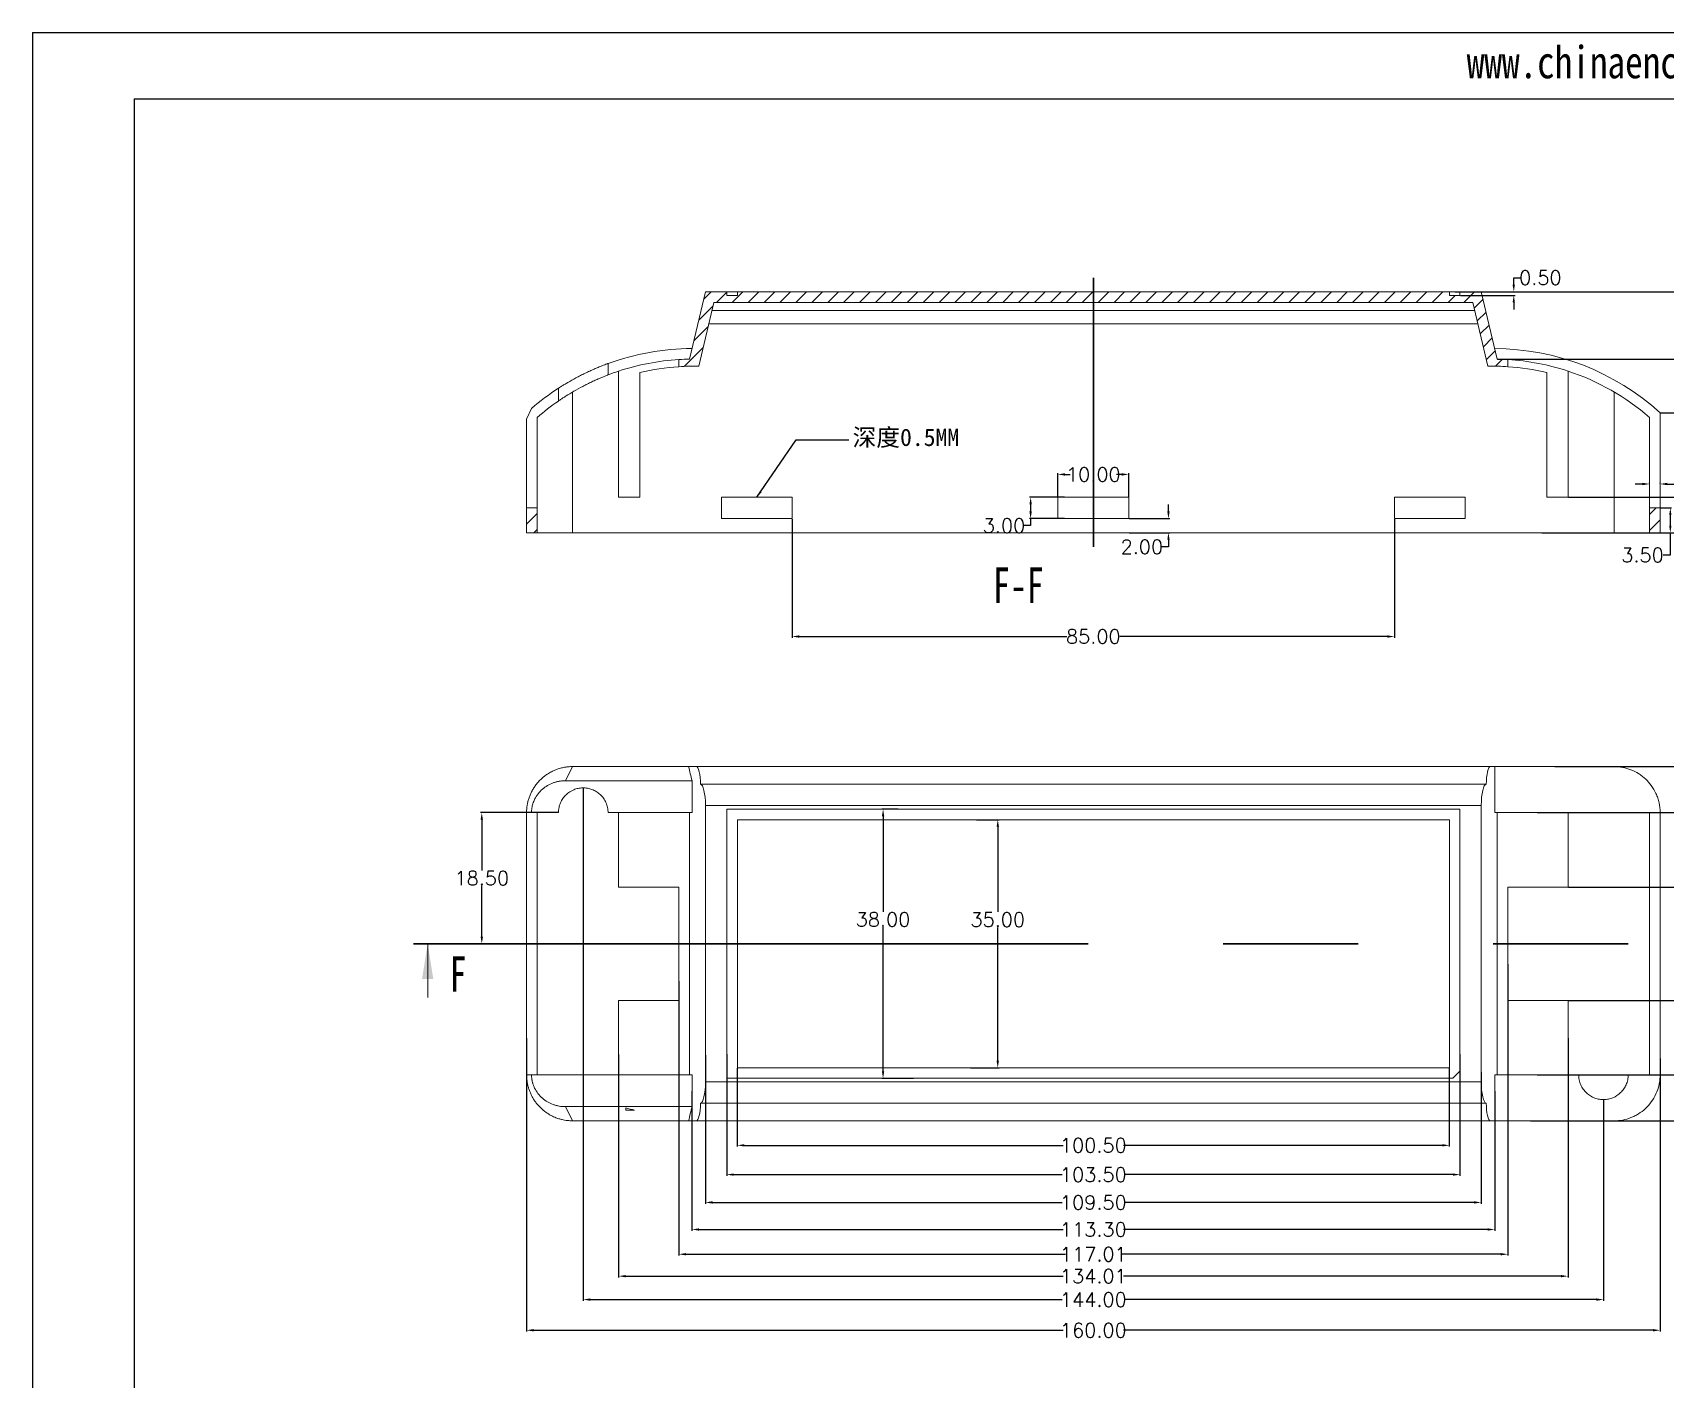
# Model space of a CAD drawing. Header units: inches. Extents: x 3440 to 5010, y 1126 to 1518.
# Drawn here: x 3848.1 to 4078.5, y 1327.5 to 1517.6 of the extents above; entities that cross this region are included whole.
import ezdxf

# ---------------------------------------------------------------- set-up
doc = ezdxf.new("R2010")
doc.units = ezdxf.units.IN
doc.header["$LTSCALE"] = 15
doc.linetypes.add('PHANTOM', pattern=[12.7, 6.35, -1.27, 1.27, -1.27, 1.27, -1.27])
doc.layers.add('文字', color=81, linetype='Continuous')
doc.styles.add('SLDTEXTSTYLE6', font='TXT', dxfattribs={"width": 0.7})
doc.styles.get("Standard").update_dxf_attribs({"font": 'txt', "bigfont": 'gbcbig.shx'})
doc.styles.add('宋体', font='', dxfattribs={"width": 0.8, "height": 3.5})
doc.styles.get('宋体').set_extended_font_data('SimSun')
doc.dimstyles.new('2.5', dxfattribs={"dimtxt": 2, "dimasz": 1, "dimexe": 0.18, "dimexo": 0.0625, "dimgap": 0.09, "dimtad": 0, "dimtih": 1, "dimtoh": 1, "dimzin": 0, "dimdsep": 46, "dimtxsty": 'Standard', "dimcen": 1, "dimadec": 0, "dimazin": 2, "dimtfac": 1, "dimtofl": 0, "dimtmove": 0, "dimatfit": 3, "dimfxl": 0, "dimtolj": 1, "dimtzin": 0, "dimarcsym": 0})

# ---------------------------------------------------------------- blocks, each defined once
blk = doc.blocks.new('*D445')
at = {"color": 0, "lineweight": -2, "transparency": 16777216}
for p, q in [((3917.77, 1375.65), (3917.77, 1334.23)), ((4077.77, 1372.78), (4077.77, 1334.23)), ((3918.77, 1334.41), (3993.52, 1334.41)), ((4076.77, 1334.41), (4002.03, 1334.41))]:
    blk.add_line(p, q, dxfattribs=at)
at = {"color": 0, "transparency": 16777216}
for points in [[(3918.77, 1334.58), (3918.77, 1334.25), (3917.77, 1334.41)], [(4076.77, 1334.58), (4076.77, 1334.25), (4077.77, 1334.41)]]:
    blk.add_solid(points, dxfattribs=at)
at = {"layer": 'Defpoints', "color": 0, "transparency": 16777216}
for p in [(3917.77, 1375.72), (4077.77, 1372.85), (4077.77, 1334.41)]:
    blk.add_point(p, dxfattribs=at)
at = {"color": 0, "transparency": 16777216, "insert": (3997.77, 1334.41), "char_height": 2, "attachment_point": 5}
blk.add_mtext('\\A1;160.00', dxfattribs=at)
blk = doc.blocks.new('*D446')
at = {"color": 0, "lineweight": -2, "transparency": 16777216}
for p, q in [((3947.52, 1371.41), (3947.52, 1360.33)), ((4048.02, 1371.41), (4048.02, 1360.33)), ((3948.52, 1360.51), (3993.52, 1360.51)), ((4047.02, 1360.51), (4002.03, 1360.51))]:
    blk.add_line(p, q, dxfattribs=at)
at = {"color": 0, "transparency": 16777216}
for points in [[(3948.52, 1360.68), (3948.52, 1360.35), (3947.52, 1360.51)], [(4047.02, 1360.68), (4047.02, 1360.35), (4048.02, 1360.51)]]:
    blk.add_solid(points, dxfattribs=at)
at = {"layer": 'Defpoints', "color": 0, "transparency": 16777216}
for p in [(3947.52, 1371.47), (4048.02, 1371.47), (4048.02, 1360.51)]:
    blk.add_point(p, dxfattribs=at)
at = {"color": 0, "transparency": 16777216, "insert": (3997.77, 1360.51), "char_height": 2, "attachment_point": 5}
blk.add_mtext('\\A1;100.50', dxfattribs=at)
blk = doc.blocks.new('*D447')
at = {"color": 0, "lineweight": -2, "transparency": 16777216}
for p, q in [((3946.02, 1373.4), (3946.02, 1356.2)), ((4049.52, 1373.4), (4049.52, 1356.2)), ((3947.02, 1356.38), (3993.35, 1356.38)), ((4048.52, 1356.38), (4002.2, 1356.38))]:
    blk.add_line(p, q, dxfattribs=at)
at = {"color": 0, "transparency": 16777216}
for points in [[(3947.02, 1356.55), (3947.02, 1356.22), (3946.02, 1356.38)], [(4048.52, 1356.55), (4048.52, 1356.22), (4049.52, 1356.38)]]:
    blk.add_solid(points, dxfattribs=at)
at = {"layer": 'Defpoints', "color": 0, "transparency": 16777216}
for p in [(3946.02, 1373.46), (4049.52, 1373.46), (4049.52, 1356.38)]:
    blk.add_point(p, dxfattribs=at)
at = {"color": 0, "transparency": 16777216, "insert": (3997.77, 1356.38), "char_height": 2, "attachment_point": 5}
blk.add_mtext('\\A1;103.50', dxfattribs=at)
blk = doc.blocks.new('*D448')
at = {"color": 0, "lineweight": -2, "transparency": 16777216}
for p, q in [((3943.02, 1373.24), (3943.02, 1352.27)), ((4052.52, 1370.82), (4052.52, 1352.27)), ((3944.02, 1352.45), (3993.35, 1352.45)), ((4051.52, 1352.45), (4002.2, 1352.45))]:
    blk.add_line(p, q, dxfattribs=at)
at = {"color": 0, "transparency": 16777216}
for points in [[(3944.02, 1352.62), (3944.02, 1352.29), (3943.02, 1352.45)], [(4051.52, 1352.62), (4051.52, 1352.29), (4052.52, 1352.45)]]:
    blk.add_solid(points, dxfattribs=at)
at = {"layer": 'Defpoints', "color": 0, "transparency": 16777216}
for p in [(3943.02, 1373.3), (4052.52, 1370.88), (3943.02, 1352.45)]:
    blk.add_point(p, dxfattribs=at)
at = {"color": 0, "transparency": 16777216, "insert": (3997.77, 1352.45), "char_height": 2, "attachment_point": 5}
blk.add_mtext('\\A1;109.50', dxfattribs=at)
blk = doc.blocks.new('*D449')
at = {"color": 0, "lineweight": -2, "transparency": 16777216}
for p, q in [((3941.12, 1368.16), (3941.12, 1348.46)), ((4054.42, 1368.16), (4054.42, 1348.46)), ((3942.12, 1348.64), (3993.52, 1348.64)), ((4053.42, 1348.64), (4002.03, 1348.64))]:
    blk.add_line(p, q, dxfattribs=at)
at = {"color": 0, "transparency": 16777216}
for points in [[(3942.12, 1348.8), (3942.12, 1348.47), (3941.12, 1348.64)], [(4053.42, 1348.8), (4053.42, 1348.47), (4054.42, 1348.64)]]:
    blk.add_solid(points, dxfattribs=at)
at = {"layer": 'Defpoints', "color": 0, "transparency": 16777216}
for p in [(3941.12, 1368.22), (4054.42, 1368.22), (4054.42, 1348.64)]:
    blk.add_point(p, dxfattribs=at)
at = {"color": 0, "transparency": 16777216, "insert": (3997.77, 1348.64), "char_height": 2, "attachment_point": 5}
blk.add_mtext('\\A1;113.30', dxfattribs=at)
blk = doc.blocks.new('*D450')
at = {"color": 0, "lineweight": -2, "transparency": 16777216}
for p, q in [((4056.28, 1386.1), (4056.28, 1344.96)), ((3939.27, 1383.68), (3939.27, 1344.96)), ((3940.27, 1345.14), (3993.85, 1345.14)), ((4055.28, 1345.14), (4001.7, 1345.14))]:
    blk.add_line(p, q, dxfattribs=at)
at = {"color": 0, "transparency": 16777216}
for points in [[(3940.27, 1345.31), (3940.27, 1344.98), (3939.27, 1345.14)], [(4055.28, 1345.31), (4055.28, 1344.98), (4056.28, 1345.14)]]:
    blk.add_solid(points, dxfattribs=at)
at = {"layer": 'Defpoints', "color": 0, "transparency": 16777216}
for p in [(4056.28, 1386.16), (3939.27, 1383.74), (4056.28, 1345.14)]:
    blk.add_point(p, dxfattribs=at)
at = {"color": 0, "transparency": 16777216, "insert": (3997.77, 1345.14), "char_height": 2, "attachment_point": 5}
blk.add_mtext('\\A1;117.01', dxfattribs=at)
blk = doc.blocks.new('*D451')
at = {"color": 0, "lineweight": -2, "transparency": 16777216}
for p, q in [((4064.78, 1375.66), (4064.78, 1341.87)), ((3930.77, 1373.35), (3930.77, 1341.87)), ((3931.77, 1342.05), (3993.52, 1342.05)), ((4063.78, 1342.05), (4002.03, 1342.05))]:
    blk.add_line(p, q, dxfattribs=at)
at = {"color": 0, "transparency": 16777216}
for points in [[(3931.77, 1342.21), (3931.77, 1341.88), (3930.77, 1342.05)], [(4063.78, 1342.21), (4063.78, 1341.88), (4064.78, 1342.05)]]:
    blk.add_solid(points, dxfattribs=at)
at = {"layer": 'Defpoints', "color": 0, "transparency": 16777216}
for p in [(4064.78, 1375.72), (3930.77, 1373.41), (4064.78, 1342.05)]:
    blk.add_point(p, dxfattribs=at)
at = {"color": 0, "transparency": 16777216, "insert": (3997.77, 1342.05), "char_height": 2, "attachment_point": 5}
blk.add_mtext('\\A1;134.01', dxfattribs=at)
blk = doc.blocks.new('*D452')
at = {"color": 0, "lineweight": -2, "transparency": 16777216}
for p, q in [((3925.77, 1410.91), (3925.77, 1338.56)), ((4069.77, 1366.91), (4069.77, 1338.56)), ((3926.77, 1338.74), (3993.35, 1338.74)), ((4068.77, 1338.74), (4002.2, 1338.74))]:
    blk.add_line(p, q, dxfattribs=at)
at = {"color": 0, "transparency": 16777216}
for points in [[(3926.77, 1338.91), (3926.77, 1338.57), (3925.77, 1338.74)], [(4068.77, 1338.91), (4068.77, 1338.57), (4069.77, 1338.74)]]:
    blk.add_solid(points, dxfattribs=at)
at = {"layer": 'Defpoints', "color": 0, "transparency": 16777216}
for p in [(3925.77, 1410.97), (4069.77, 1366.97), (3925.77, 1338.74)]:
    blk.add_point(p, dxfattribs=at)
at = {"color": 0, "transparency": 16777216, "insert": (3997.77, 1338.74), "char_height": 2, "attachment_point": 5}
blk.add_mtext('\\A1;144.00', dxfattribs=at)
blk = doc.blocks.new('*D453')
at = {"color": 0, "lineweight": -2, "transparency": 16777216}
for p, q in [((4062.91, 1413.97), (4110.2, 1413.97)), ((4110.02, 1412.97), (4110.02, 1390.06)), ((4110.02, 1364.97), (4110.02, 1387.88)), ((4059.46, 1363.97), (4110.2, 1363.97))]:
    blk.add_line(p, q, dxfattribs=at)
at = {"color": 0, "transparency": 16777216}
for points in [[(4109.85, 1412.97), (4110.18, 1412.97), (4110.02, 1413.97)], [(4109.85, 1364.97), (4110.18, 1364.97), (4110.02, 1363.97)]]:
    blk.add_solid(points, dxfattribs=at)
at = {"layer": 'Defpoints', "color": 0, "transparency": 16777216}
for p in [(4062.85, 1413.97), (4110.02, 1413.97), (4059.39, 1363.97)]:
    blk.add_point(p, dxfattribs=at)
at = {"color": 0, "transparency": 16777216, "insert": (4110.02, 1388.97), "char_height": 2, "attachment_point": 5}
blk.add_mtext('\\A1;50.00', dxfattribs=at)
blk = doc.blocks.new('*D454')
at = {"color": 0, "lineweight": -2, "transparency": 16777216}
for p, q in [((4060.41, 1407.47), (4104.72, 1407.47)), ((4104.54, 1406.47), (4104.54, 1383.85)), ((4104.54, 1371.47), (4104.54, 1381.67)), ((4060.41, 1370.47), (4104.72, 1370.47))]:
    blk.add_line(p, q, dxfattribs=at)
at = {"color": 0, "transparency": 16777216}
for points in [[(4104.37, 1406.47), (4104.7, 1406.47), (4104.54, 1407.47)], [(4104.37, 1371.47), (4104.7, 1371.47), (4104.54, 1370.47)]]:
    blk.add_solid(points, dxfattribs=at)
at = {"layer": 'Defpoints', "color": 0, "transparency": 16777216}
for p in [(4060.35, 1407.47), (4104.54, 1407.47), (4060.35, 1370.47)]:
    blk.add_point(p, dxfattribs=at)
at = {"color": 0, "transparency": 16777216, "insert": (4104.54, 1382.76), "char_height": 2, "attachment_point": 5}
blk.add_mtext('\\A1;37.00', dxfattribs=at)
blk = doc.blocks.new('*D455')
at = {"color": 0, "lineweight": -2, "transparency": 16777216}
for p, q in [((4064.84, 1396.97), (4096.59, 1396.97)), ((4096.41, 1395.97), (4096.41, 1390.06)), ((4096.41, 1381.97), (4096.41, 1387.88)), ((4064.84, 1380.97), (4096.59, 1380.97))]:
    blk.add_line(p, q, dxfattribs=at)
at = {"color": 0, "transparency": 16777216}
for points in [[(4096.25, 1395.97), (4096.58, 1395.97), (4096.41, 1396.97)], [(4096.25, 1381.97), (4096.58, 1381.97), (4096.41, 1380.97)]]:
    blk.add_solid(points, dxfattribs=at)
at = {"layer": 'Defpoints', "color": 0, "transparency": 16777216}
for p in [(4064.78, 1396.97), (4064.78, 1380.97), (4096.41, 1380.97)]:
    blk.add_point(p, dxfattribs=at)
at = {"color": 0, "transparency": 16777216, "insert": (4096.41, 1388.97), "char_height": 2, "attachment_point": 5}
blk.add_mtext('\\A1;16.00', dxfattribs=at)
blk = doc.blocks.new('*D456')
at = {"color": 0, "lineweight": -2, "transparency": 16777216}
for p, q in [((3922.21, 1407.47), (3911.27, 1407.47)), ((3911.45, 1406.47), (3911.45, 1399.31)), ((3911.45, 1389.97), (3911.45, 1397.13)), ((3922.21, 1388.97), (3911.27, 1388.97))]:
    blk.add_line(p, q, dxfattribs=at)
at = {"color": 0, "transparency": 16777216}
for points in [[(3911.28, 1406.47), (3911.62, 1406.47), (3911.45, 1407.47)], [(3911.28, 1389.97), (3911.62, 1389.97), (3911.45, 1388.97)]]:
    blk.add_solid(points, dxfattribs=at)
at = {"layer": 'Defpoints', "color": 0, "transparency": 16777216}
for p in [(3922.27, 1407.47), (3911.45, 1388.97), (3922.27, 1388.97)]:
    blk.add_point(p, dxfattribs=at)
at = {"color": 0, "transparency": 16777216, "insert": (3911.45, 1398.22), "char_height": 2, "attachment_point": 5}
blk.add_mtext('\\A1;18.50', dxfattribs=at)
blk = doc.blocks.new('*D457')
at = {"color": 0, "lineweight": -2, "transparency": 16777216}
for p, q in [((3970.23, 1407.97), (3967.91, 1407.97)), ((3968.09, 1406.97), (3968.09, 1393.49)), ((3968.09, 1370.97), (3968.09, 1391.31)), ((3972.4, 1369.97), (3967.91, 1369.97))]:
    blk.add_line(p, q, dxfattribs=at)
at = {"color": 0, "transparency": 16777216}
for points in [[(3967.93, 1406.97), (3968.26, 1406.97), (3968.09, 1407.97)], [(3967.93, 1370.97), (3968.26, 1370.97), (3968.09, 1369.97)]]:
    blk.add_solid(points, dxfattribs=at)
at = {"layer": 'Defpoints', "color": 0, "transparency": 16777216}
for p in [(3970.29, 1407.97), (3968.09, 1369.97), (3972.46, 1369.97)]:
    blk.add_point(p, dxfattribs=at)
at = {"color": 0, "transparency": 16777216, "insert": (3968.09, 1392.4), "char_height": 2, "attachment_point": 5}
blk.add_mtext('\\A1;38.00', dxfattribs=at)
blk = doc.blocks.new('*D458')
at = {"color": 0, "lineweight": -2, "transparency": 16777216}
for p, q in [((3981.3, 1406.47), (3984.46, 1406.47)), ((3984.28, 1405.47), (3984.28, 1393.46)), ((3984.28, 1372.47), (3984.28, 1391.28)), ((3980.41, 1371.47), (3984.46, 1371.47))]:
    blk.add_line(p, q, dxfattribs=at)
at = {"color": 0, "transparency": 16777216}
for points in [[(3984.11, 1405.47), (3984.45, 1405.47), (3984.28, 1406.47)], [(3984.11, 1372.47), (3984.45, 1372.47), (3984.28, 1371.47)]]:
    blk.add_solid(points, dxfattribs=at)
at = {"layer": 'Defpoints', "color": 0, "transparency": 16777216}
for p in [(3981.24, 1406.47), (3984.28, 1406.47), (3980.35, 1371.47)]:
    blk.add_point(p, dxfattribs=at)
at = {"color": 0, "transparency": 16777216, "insert": (3984.28, 1392.37), "char_height": 2, "attachment_point": 5}
blk.add_mtext('\\A1;35.00', dxfattribs=at)
blk = doc.blocks.new('*D460')
at = {"color": 0, "lineweight": -2, "transparency": 16777216}
for p, q in [((4075.27, 1453.86), (4074.27, 1453.86)), ((4076.27, 1453.92), (4076.27, 1454.04)), ((4077.77, 1453.92), (4077.77, 1454.04)), ((4078.77, 1453.86), (4079.77, 1453.86))]:
    blk.add_line(p, q, dxfattribs=at)
at = {"color": 0, "transparency": 16777216}
for points in [[(4075.27, 1454.03), (4075.27, 1453.69), (4076.27, 1453.86)], [(4078.77, 1454.03), (4078.77, 1453.69), (4077.77, 1453.86)]]:
    blk.add_solid(points, dxfattribs=at)
at = {"layer": 'Defpoints', "color": 0, "transparency": 16777216}
for p in [(4076.27, 1453.86), (4077.77, 1453.86), (4077.77, 1453.86)]:
    blk.add_point(p, dxfattribs=at)
at = {"color": 0, "transparency": 16777216, "insert": (4082.36, 1453.86), "char_height": 2, "attachment_point": 5}
blk.add_mtext('\\A1;1.50', dxfattribs=at)
blk = doc.blocks.new('*D461')
at = {"color": 0, "lineweight": -2, "transparency": 16777216}
for p, q in [((4064.84, 1451.98), (4083.1, 1451.98)), ((4082.92, 1450.98), (4082.92, 1450.57)), ((4082.92, 1447.98), (4082.92, 1448.39)), ((4064.84, 1446.98), (4083.1, 1446.98))]:
    blk.add_line(p, q, dxfattribs=at)
at = {"color": 0, "transparency": 16777216}
for points in [[(4082.75, 1450.98), (4083.09, 1450.98), (4082.92, 1451.98)], [(4082.75, 1447.98), (4083.09, 1447.98), (4082.92, 1446.98)]]:
    blk.add_solid(points, dxfattribs=at)
at = {"layer": 'Defpoints', "color": 0, "transparency": 16777216}
for p in [(4064.78, 1451.98), (4064.78, 1446.98), (4082.92, 1446.98)]:
    blk.add_point(p, dxfattribs=at)
at = {"color": 0, "transparency": 16777216, "insert": (4082.92, 1449.48), "char_height": 2, "attachment_point": 5}
blk.add_mtext('\\A1;5.00', dxfattribs=at)
blk = doc.blocks.new('*D462')
at = {"color": 0, "lineweight": -2, "transparency": 16777216}
for p, q in [((4077.84, 1450.48), (4079.39, 1450.48)), ((4079.21, 1449.48), (4079.21, 1447.98)), ((4076.34, 1446.98), (4079.39, 1446.98)), ((4079.21, 1446.98), (4079.21, 1443.83)), ((4079.21, 1443.83), (4078.21, 1443.83))]:
    blk.add_line(p, q, dxfattribs=at)
at = {"color": 0, "transparency": 16777216}
for points in [[(4079.05, 1449.48), (4079.38, 1449.48), (4079.21, 1450.48)], [(4079.05, 1447.98), (4079.38, 1447.98), (4079.21, 1446.98)]]:
    blk.add_solid(points, dxfattribs=at)
at = {"layer": 'Defpoints', "color": 0, "transparency": 16777216}
for p in [(4077.77, 1450.48), (4079.21, 1450.48), (4076.27, 1446.98)]:
    blk.add_point(p, dxfattribs=at)
at = {"color": 0, "transparency": 16777216, "insert": (4075.29, 1443.83), "char_height": 2, "attachment_point": 5}
blk.add_mtext('\\A1;3.50', dxfattribs=at)
blk = doc.blocks.new('*D463')
at = {"color": 0, "lineweight": -2, "transparency": 16777216}
for p, q in [((4052.59, 1480.98), (4102.46, 1480.98)), ((4102.28, 1479.98), (4102.28, 1465.07)), ((4102.28, 1447.98), (4102.28, 1462.89)), ((4062.77, 1446.98), (4102.46, 1446.98))]:
    blk.add_line(p, q, dxfattribs=at)
at = {"color": 0, "transparency": 16777216}
for points in [[(4102.11, 1479.98), (4102.44, 1479.98), (4102.28, 1480.98)], [(4102.11, 1447.98), (4102.44, 1447.98), (4102.28, 1446.98)]]:
    blk.add_solid(points, dxfattribs=at)
at = {"layer": 'Defpoints', "color": 0, "transparency": 16777216}
for p in [(4052.52, 1480.98), (4102.28, 1480.98), (4062.7, 1446.98)]:
    blk.add_point(p, dxfattribs=at)
at = {"color": 0, "transparency": 16777216, "insert": (4102.28, 1463.98), "char_height": 2, "attachment_point": 5}
blk.add_mtext('\\A1;34.00', dxfattribs=at)
blk = doc.blocks.new('*D464')
at = {"color": 0, "lineweight": -2, "transparency": 16777216}
for p, q in [((4077.84, 1463.92), (4090.11, 1463.92)), ((4089.93, 1462.92), (4089.93, 1456.54)), ((4089.93, 1447.98), (4089.93, 1454.36)), ((4062.77, 1446.98), (4090.11, 1446.98))]:
    blk.add_line(p, q, dxfattribs=at)
at = {"color": 0, "transparency": 16777216}
for points in [[(4089.76, 1462.92), (4090.1, 1462.92), (4089.93, 1463.92)], [(4089.76, 1447.98), (4090.1, 1447.98), (4089.93, 1446.98)]]:
    blk.add_solid(points, dxfattribs=at)
at = {"layer": 'Defpoints', "color": 0, "transparency": 16777216}
for p in [(4077.77, 1463.92), (4089.93, 1463.92), (4062.7, 1446.98)]:
    blk.add_point(p, dxfattribs=at)
at = {"color": 0, "transparency": 16777216, "insert": (4089.93, 1455.45), "char_height": 2, "attachment_point": 5}
blk.add_mtext('\\A1;16.94', dxfattribs=at)
blk = doc.blocks.new('*D465')
at = {"color": 0, "lineweight": -2, "transparency": 16777216}
for p, q in [((4054.84, 1471.48), (4096.58, 1471.48)), ((4096.4, 1470.48), (4096.4, 1460.32)), ((4096.4, 1447.98), (4096.4, 1458.14)), ((4061.1, 1446.98), (4096.58, 1446.98))]:
    blk.add_line(p, q, dxfattribs=at)
at = {"color": 0, "transparency": 16777216}
for points in [[(4096.24, 1470.48), (4096.57, 1470.48), (4096.4, 1471.48)], [(4096.24, 1447.98), (4096.57, 1447.98), (4096.4, 1446.98)]]:
    blk.add_solid(points, dxfattribs=at)
at = {"layer": 'Defpoints', "color": 0, "transparency": 16777216}
for p in [(4054.78, 1471.48), (4096.4, 1471.48), (4061.04, 1446.98)]:
    blk.add_point(p, dxfattribs=at)
at = {"color": 0, "transparency": 16777216, "insert": (4096.4, 1459.23), "char_height": 2, "attachment_point": 5}
blk.add_mtext('\\A1;24.50', dxfattribs=at)
blk = doc.blocks.new('*D466')
at = {"color": 0, "lineweight": -2, "transparency": 16777216}
for p, q in [((3955.27, 1448.92), (3955.27, 1432.15)), ((4040.27, 1448.92), (4040.27, 1432.15)), ((3956.27, 1432.33), (3994.02, 1432.33)), ((4039.27, 1432.33), (4001.53, 1432.33))]:
    blk.add_line(p, q, dxfattribs=at)
at = {"color": 0, "transparency": 16777216}
for points in [[(3956.27, 1432.5), (3956.27, 1432.16), (3955.27, 1432.33)], [(4039.27, 1432.5), (4039.27, 1432.16), (4040.27, 1432.33)]]:
    blk.add_solid(points, dxfattribs=at)
at = {"layer": 'Defpoints', "color": 0, "transparency": 16777216}
for p in [(3955.27, 1448.98), (4040.27, 1448.98), (4040.27, 1432.33)]:
    blk.add_point(p, dxfattribs=at)
at = {"color": 0, "transparency": 16777216, "insert": (3997.77, 1432.33), "char_height": 2, "attachment_point": 5}
blk.add_mtext('\\A1;85.00', dxfattribs=at)
blk = doc.blocks.new('*D469')
at = {"color": 0, "lineweight": -2, "transparency": 16777216}
for p, q in [((4008.37, 1449.98), (4008.37, 1450.98)), ((4002.84, 1448.98), (4008.55, 1448.98)), ((4002.84, 1446.98), (4008.55, 1446.98)), ((4008.37, 1444.98), (4007.37, 1444.98)), ((4008.37, 1445.98), (4008.37, 1444.98))]:
    blk.add_line(p, q, dxfattribs=at)
at = {"color": 0, "transparency": 16777216}
for points in [[(4008.21, 1449.98), (4008.54, 1449.98), (4008.37, 1448.98)], [(4008.21, 1445.98), (4008.54, 1445.98), (4008.37, 1446.98)]]:
    blk.add_solid(points, dxfattribs=at)
at = {"layer": 'Defpoints', "color": 0, "transparency": 16777216}
for p in [(4002.77, 1448.98), (4002.77, 1446.98), (4008.37, 1446.98)]:
    blk.add_point(p, dxfattribs=at)
at = {"color": 0, "transparency": 16777216, "insert": (4004.62, 1444.98), "char_height": 2, "attachment_point": 5}
blk.add_mtext('\\A1;2.00', dxfattribs=at)
blk = doc.blocks.new('*D470')
at = {"color": 0, "lineweight": -2, "transparency": 16777216}
for p, q in [((3992.77, 1452.04), (3992.77, 1455.39)), ((3993.77, 1455.21), (3994.52, 1455.21)), ((4001.77, 1455.21), (4001.03, 1455.21)), ((4002.77, 1452.04), (4002.77, 1455.39))]:
    blk.add_line(p, q, dxfattribs=at)
at = {"color": 0, "transparency": 16777216}
for points in [[(3993.77, 1455.38), (3993.77, 1455.04), (3992.77, 1455.21)], [(4001.77, 1455.38), (4001.77, 1455.04), (4002.77, 1455.21)]]:
    blk.add_solid(points, dxfattribs=at)
at = {"layer": 'Defpoints', "color": 0, "transparency": 16777216}
for p in [(3992.77, 1455.21), (3992.77, 1451.98), (4002.77, 1451.98)]:
    blk.add_point(p, dxfattribs=at)
at = {"color": 0, "transparency": 16777216, "insert": (3997.77, 1455.21), "char_height": 2, "attachment_point": 5}
blk.add_mtext('\\A1;10.00', dxfattribs=at)
blk = doc.blocks.new('*D471')
at = {"color": 0, "lineweight": -2, "transparency": 16777216}
for p, q in [((3993.7, 1451.98), (3988.74, 1451.98)), ((3988.92, 1450.98), (3988.92, 1449.98)), ((3988.92, 1447.98), (3987.92, 1447.98)), ((3993.7, 1448.98), (3988.74, 1448.98)), ((3988.92, 1448.98), (3988.92, 1447.98))]:
    blk.add_line(p, q, dxfattribs=at)
at = {"color": 0, "transparency": 16777216}
for points in [[(3988.75, 1450.98), (3989.09, 1450.98), (3988.92, 1451.98)], [(3988.75, 1449.98), (3989.09, 1449.98), (3988.92, 1448.98)]]:
    blk.add_solid(points, dxfattribs=at)
at = {"layer": 'Defpoints', "color": 0, "transparency": 16777216}
for p in [(3993.76, 1451.98), (3988.92, 1448.98), (3993.76, 1448.98)]:
    blk.add_point(p, dxfattribs=at)
at = {"color": 0, "transparency": 16777216, "insert": (3985.16, 1447.98), "char_height": 2, "attachment_point": 5}
blk.add_mtext('\\A1;3.00', dxfattribs=at)
blk = doc.blocks.new('*D479')
at = {"color": 0, "lineweight": -2, "transparency": 16777216}
for p, q in [((4057.12, 1481.98), (4057.12, 1482.98)), ((4057.12, 1482.98), (4058.12, 1482.98)), ((4048.84, 1480.98), (4057.3, 1480.98)), ((4049.59, 1480.48), (4057.3, 1480.48)), ((4057.12, 1479.48), (4057.12, 1478.48))]:
    blk.add_line(p, q, dxfattribs=at)
at = {"color": 0, "transparency": 16777216}
for points in [[(4056.95, 1481.98), (4057.28, 1481.98), (4057.12, 1480.98)], [(4056.95, 1479.48), (4057.28, 1479.48), (4057.12, 1480.48)]]:
    blk.add_solid(points, dxfattribs=at)
at = {"layer": 'Defpoints', "color": 0, "transparency": 16777216}
for p in [(4048.77, 1480.98), (4049.52, 1480.48), (4057.12, 1480.98)]:
    blk.add_point(p, dxfattribs=at)
at = {"color": 0, "transparency": 16777216, "insert": (4060.87, 1482.98), "char_height": 2, "attachment_point": 5}
blk.add_mtext('\\A1;0.50', dxfattribs=at)

msp = doc.modelspace()

# ---------------------------------------------------------------- hatches: boundary and pattern name
at = {"linetype": 'Continuous', "lineweight": 0}
h = msp.add_hatch(dxfattribs=at)
h.set_pattern_fill('ANSI31', color=4, scale=0.5, style=0)
edge = h.paths.add_edge_path(flags=0)
edge.add_line((4051.339, 1479.482), (4053.478, 1470.473))
edge.add_arc((4054.276, 1437.983), 32.5, 86.46328, 91.40686, ccw=False)
edge.add_line((4056.281, 1470.421), (4056.281, 1471.423))
edge.add_arc((4054.276, 1437.983), 33.5, 86.56898, 89.13648)
edge.add_line((4054.781, 1471.479), (4052.524, 1480.982))
edge.add_line((4052.524, 1480.982), (4049.524, 1480.982))
edge.add_line((4049.524, 1480.982), (4049.524, 1480.482))
edge.add_line((4049.524, 1480.482), (4048.024, 1480.482))
edge.add_line((4048.024, 1480.482), (4048.024, 1480.982))
edge.add_line((4048.024, 1480.982), (3947.524, 1480.982))
edge.add_line((3947.524, 1480.982), (3947.524, 1480.482))
edge.add_line((3947.524, 1480.482), (3946.024, 1480.482))
edge.add_line((3946.024, 1480.482), (3946.024, 1480.982))
edge.add_line((3946.024, 1480.982), (3943.024, 1480.982))
edge.add_line((3943.024, 1480.982), (3940.767, 1471.479))
edge.add_arc((3941.272, 1437.983), 33.5, 90.86352, 93.43102)
edge.add_line((3939.267, 1471.423), (3939.267, 1470.421))
edge.add_arc((3941.272, 1437.983), 32.5, 88.59314, 93.53672, ccw=False)
edge.add_line((3942.07, 1470.473), (3944.21, 1479.482))
edge.add_line((3944.21, 1479.482), (4051.339, 1479.482))
h = msp.add_hatch(dxfattribs=at)
h.set_pattern_fill('ANSI31', color=4, scale=0.5, style=0)
h.paths.add_polyline_path([(3917.774, 1450.482), (3917.774, 1446.982), (3919.274, 1446.982), (3919.274, 1450.482)], flags=0)
h = msp.add_hatch(dxfattribs=at)
h.set_pattern_fill('ANSI31', color=4, scale=0.5, style=0)
h.paths.add_polyline_path([(4076.274, 1450.482), (4076.274, 1446.982), (4077.774, 1446.982), (4077.774, 1450.482)], flags=0)

# ---------------------------------------------------------------- linework, layer by layer
for p, q in [((3848.055, 1517.567), (4402.328, 1517.567)), ((3848.055, 1517.567), (3848.055, 1125.657)), ((3862.397, 1508.236), (4392.997, 1508.236)), ((3862.397, 1508.236), (3862.397, 1134.988))]:
    msp.add_line(p, q)
at = {"color": 1, "linetype": 'PHANTOM', "lineweight": 30}
for p, q in [((3997.774, 1444.982), (3997.774, 1482.982)), ((3901.812, 1388.973), (4082.701, 1388.973))]:
    msp.add_line(p, q, dxfattribs=at)
at = {"color": 7, "linetype": 'Continuous', "lineweight": 15}
for p, q in [((3940.767, 1471.479), (3943.024, 1480.982)), ((3943.024, 1480.982), (3946.024, 1480.982)), ((3946.024, 1480.982), (3946.024, 1480.482)), ((3947.524, 1480.982), (3946.024, 1480.982)), ((3946.024, 1480.482), (3947.524, 1480.482)), ((3947.524, 1480.982), (3947.524, 1480.482)), ((3947.524, 1480.982), (4048.024, 1480.982)), ((4048.024, 1480.482), (4048.024, 1480.982)), ((4049.524, 1480.982), (4048.024, 1480.982)), ((4048.024, 1480.482), (4049.524, 1480.482)), ((4049.524, 1480.482), (4049.524, 1480.982)), ((4049.524, 1480.982), (4052.524, 1480.982)), ((4054.781, 1471.479), (4052.524, 1480.982)), ((3942.07, 1470.473), (3944.21, 1479.482)), ((3943.942, 1478.357), (4051.606, 1478.357)), ((3944.21, 1479.482), (4051.339, 1479.482)), ((4053.478, 1470.473), (4051.339, 1479.482)), ((4052.051, 1476.482), (3943.497, 1476.482)), ((3929.274, 1470.862), (3929.274, 1469.26)), ((3939.267, 1471.423), (3939.267, 1470.421)), ((4056.281, 1471.423), (4056.281, 1470.421)), ((3930.767, 1469.793), (3930.767, 1451.982)), ((3933.767, 1469.604), (3933.767, 1451.982)), ((4061.781, 1469.604), (4061.781, 1451.982)), ((4064.781, 1469.793), (4064.781, 1451.982)), ((3922.274, 1465.575), (3922.274, 1467.378)), ((3924.274, 1446.982), (3924.274, 1466.85)), ((4071.274, 1466.85), (4071.274, 1446.982)), ((3917.774, 1463.019), (3918.471, 1464.537)), ((4077.774, 1450.482), (4077.774, 1463.922)), ((3917.774, 1463.019), (3917.774, 1450.482)), ((3919.274, 1463.248), (3919.274, 1450.482)), ((4076.274, 1450.482), (4076.274, 1463.248)), ((3933.767, 1451.982), (3930.767, 1451.982)), ((3955.274, 1451.982), (3945.274, 1451.982)), ((3945.274, 1451.982), (3945.274, 1448.982)), ((3955.274, 1448.982), (3955.274, 1451.982)), ((4002.774, 1451.982), (3992.774, 1451.982)), ((3992.774, 1451.982), (3992.774, 1448.982)), ((4002.774, 1448.982), (4002.774, 1451.982)), ((4050.274, 1451.982), (4040.274, 1451.982)), ((4040.274, 1451.982), (4040.274, 1448.982)), ((4050.274, 1448.982), (4050.274, 1451.982)), ((4061.781, 1451.982), (4064.781, 1451.982)), ((3917.774, 1450.482), (3919.274, 1450.482)), ((3917.774, 1446.982), (3917.774, 1450.482)), ((3919.274, 1446.982), (3919.274, 1450.482)), ((4076.274, 1450.482), (4077.774, 1450.482)), ((4076.274, 1450.482), (4076.274, 1446.982)), ((4077.774, 1450.482), (4077.774, 1446.982)), ((3945.274, 1448.982), (3955.274, 1448.982)), ((3992.774, 1448.982), (4002.774, 1448.982)), ((4040.274, 1448.982), (4050.274, 1448.982)), ((3917.774, 1446.982), (3919.274, 1446.982)), ((3919.274, 1446.982), (3924.274, 1446.982)), ((4071.274, 1446.982), (3924.274, 1446.982)), ((4071.274, 1446.982), (4076.274, 1446.982)), ((4076.274, 1446.982), (4077.774, 1446.982)), ((3924.274, 1413.973), (3923.244, 1411.973)), ((3924.274, 1413.973), (3940.648, 1413.973)), ((3940.648, 1413.973), (3941.718, 1413.973)), ((3941.718, 1413.973), (4053.83, 1413.973)), ((4054.424, 1413.973), (4053.83, 1413.973)), ((4054.424, 1413.973), (4054.424, 1407.473)), ((4054.424, 1413.973), (4071.274, 1413.973)), ((3941.124, 1411.973), (3923.244, 1411.973)), ((3941.124, 1411.973), (3941.124, 1407.473)), ((3942.312, 1411.473), (4053.237, 1411.473)), ((3943.024, 1408.473), (3943.024, 1369.473)), ((4052.524, 1408.473), (3943.024, 1408.473)), ((4052.524, 1408.473), (4052.524, 1369.473)), ((3917.774, 1407.473), (3918.471, 1407.473)), ((3917.774, 1407.473), (3917.774, 1370.473)), ((3922.274, 1407.473), (3918.471, 1407.473)), ((3919.274, 1370.473), (3919.274, 1407.473)), ((3941.124, 1407.473), (3929.274, 1407.473)), ((3930.767, 1396.973), (3930.767, 1407.473)), ((3940.767, 1370.473), (3940.767, 1407.473)), ((3946.024, 1407.973), (3946.024, 1369.973)), ((4049.524, 1407.973), (3946.024, 1407.973)), ((4048.024, 1406.473), (3947.524, 1406.473)), ((3947.524, 1406.473), (3947.524, 1371.473)), ((4048.024, 1371.473), (4048.024, 1406.473)), ((4049.524, 1370.973), (4049.524, 1407.973)), ((4077.774, 1407.473), (4054.424, 1407.473)), ((4054.781, 1370.473), (4054.781, 1407.473)), ((4064.781, 1396.973), (4064.781, 1407.473)), ((4076.274, 1407.473), (4076.274, 1370.473)), ((4077.774, 1370.473), (4077.774, 1407.473)), ((3930.767, 1396.973), (3939.267, 1396.973)), ((3939.267, 1396.973), (3939.267, 1380.973)), ((4056.281, 1396.973), (4064.781, 1396.973)), ((4056.281, 1380.973), (4056.281, 1396.973)), ((3930.767, 1370.473), (3930.767, 1380.973)), ((3939.267, 1380.973), (3930.767, 1380.973)), ((4064.781, 1380.973), (4056.281, 1380.973)), ((4064.781, 1370.473), (4064.781, 1380.973)), ((3947.524, 1371.473), (4048.024, 1371.473)), ((3917.774, 1370.473), (3918.471, 1370.473)), ((3918.471, 1370.473), (3941.124, 1370.473)), ((3941.124, 1370.473), (3941.124, 1365.973)), ((3943.024, 1369.473), (4052.524, 1369.473)), ((3946.024, 1369.973), (4048.524, 1369.973)), ((4049.524, 1370.973), (4048.524, 1369.973)), ((4054.424, 1370.473), (4054.424, 1363.973)), ((4054.424, 1370.473), (4066.274, 1370.473)), ((4073.274, 1370.473), (4077.774, 1370.473)), ((3923.244, 1365.973), (3941.124, 1365.973)), ((3924.274, 1363.973), (3923.244, 1365.973)), ((3931.767, 1365.473), (3933.024, 1365.473)), ((3942.312, 1366.473), (4053.237, 1366.473)), ((3940.648, 1363.973), (3924.274, 1363.973)), ((3940.648, 1363.973), (3941.718, 1363.973)), ((4053.83, 1363.973), (3941.718, 1363.973)), ((4054.424, 1363.973), (4053.83, 1363.973)), ((4071.274, 1363.973), (4054.424, 1363.973))]:
    msp.add_line(p, q, dxfattribs=at)
at = {"color": 7, "linetype": 'Continuous', "lineweight": 0}
msp.add_line((3903.812, 1381.373), (3903.812, 1388.973), dxfattribs=at)
at = {"color": 7, "linetype": 'Continuous', "lineweight": 15}
for centre, radius, start, end in [((3941.272, 1437.983), 35, 90.24193, 110.04719), ((4054.276, 1437.983), 35, 47.82747, 89.75807), ((3941.272, 1437.983), 33.5, 93.43102, 108.275), ((3941.272, 1437.983), 32.5, 93.53672, 103.35118), ((3941.272, 1437.983), 33.5, 90.86352, 93.43102), ((3941.272, 1437.983), 32.5, 88.59314, 93.53672), ((4054.276, 1437.983), 32.5, 86.46328, 91.40686), ((4054.276, 1437.983), 33.5, 86.56898, 89.13648), ((4054.276, 1437.983), 33.5, 71.725, 86.56898), ((4054.276, 1437.983), 32.5, 76.64882, 86.46328), ((4054.276, 1437.983), 33.5, 48.95509, 71.725), ((3941.272, 1437.983), 35, 122.87404, 130.65087), ((3941.272, 1437.983), 33.5, 124.54812, 131.04491)]:
    msp.add_arc(centre, radius, start, end, dxfattribs=at)
at = {"color": 4, "linetype": 'Continuous', "lineweight": 0}
msp.add_arc((3941.272, 1437.983), 33.5, 108.275, 110.98619, dxfattribs=at)
at = {"color": 7, "linetype": 'Continuous', "lineweight": 15}
for centre, major_axis, start_param, end_param in [((3941.718, 1411.473), (0, 2.5), 4.712389, 6.2831853), ((4053.83, 1411.473), (0, 2.5), 0, 1.5707963), ((3942.312, 1408.473), (0, 3), 4.712389, 6.2831853), ((4053.237, 1408.473), (0, 3), 0, 1.5707963), ((3942.312, 1369.473), (0, 3), 3.1415927, 4.712389), ((4053.237, 1369.473), (0, 3), 1.5707963, 3.1415927), ((3941.718, 1366.473), (0, 2.5), 3.1415927, 4.712389), ((4053.83, 1366.473), (0, 2.5), 1.5707963, 3.1415927)]:
    msp.add_ellipse(centre, major_axis=major_axis, ratio=0.2375, start_param=start_param, end_param=end_param, dxfattribs=at)
for points, knots in [([(3929.274, 1470.862), (3929.274, 1470.862), (3929.249, 1470.853), (3929.149, 1470.816), (3929.073, 1470.788), (3928.88, 1470.715), (3928.762, 1470.671), (3928.485, 1470.563), (3928.328, 1470.502), (3927.988, 1470.364), (3927.802, 1470.287), (3927.412, 1470.122), (3927.209, 1470.034), (3926.789, 1469.846), (3926.571, 1469.746), (3926.138, 1469.542), (3925.92, 1469.437), (3925.483, 1469.22), (3925.267, 1469.11), (3924.846, 1468.889), (3924.64, 1468.779), (3924.035, 1468.447), (3923.669, 1468.236), (3923.184, 1467.947), (3923.037, 1467.857), (3922.777, 1467.697), (3922.663, 1467.626), (3922.472, 1467.505), (3922.399, 1467.458), (3922.3, 1467.395), (3922.274, 1467.378), (3922.274, 1467.378)], [0, 0, 0, 0, 0.0625, 0.0625, 0.125, 0.125, 0.1875, 0.1875, 0.25, 0.25, 0.3125, 0.3125, 0.375, 0.375, 0.4375, 0.4375, 0.5, 0.5, 0.5625, 0.5625, 0.625, 0.625, 0.75, 0.75, 0.8125, 0.8125, 0.875, 0.875, 0.9375, 0.9375, 1, 1, 1, 1]), ([(3929.274, 1469.26), (3929.274, 1469.26), (3929.248, 1469.251), (3929.147, 1469.212), (3929.071, 1469.182), (3928.876, 1469.105), (3928.757, 1469.057), (3928.477, 1468.943), (3928.32, 1468.878), (3927.978, 1468.733), (3927.791, 1468.651), (3927.401, 1468.477), (3927.198, 1468.384), (3926.778, 1468.186), (3926.561, 1468.081), (3926.13, 1467.866), (3925.913, 1467.755), (3925.26, 1467.412), (3924.841, 1467.18), (3924.039, 1466.714), (3923.676, 1466.492), (3923.192, 1466.185), (3923.044, 1466.09), (3922.782, 1465.918), (3922.665, 1465.84), (3922.475, 1465.712), (3922.402, 1465.662), (3922.301, 1465.593), (3922.274, 1465.575), (3922.274, 1465.575)], [0, 0, 0, 0, 0.0625, 0.0625, 0.125, 0.125, 0.1875, 0.1875, 0.25, 0.25, 0.3125, 0.3125, 0.375, 0.375, 0.4375, 0.4375, 0.5, 0.5, 0.625, 0.625, 0.75, 0.75, 0.8125, 0.8125, 0.875, 0.875, 0.9375, 0.9375, 1, 1, 1, 1]), ([(3917.774, 1407.473), (3917.775, 1407.552), (3917.777, 1407.712), (3917.79, 1407.953), (3917.813, 1408.196), (3917.845, 1408.442), (3917.887, 1408.689), (3917.94, 1408.938), (3918.003, 1409.188), (3918.077, 1409.439), (3918.162, 1409.689), (3918.258, 1409.939), (3918.366, 1410.187), (3918.486, 1410.434), (3918.617, 1410.679), (3918.761, 1410.92), (3918.917, 1411.158), (3919.085, 1411.392), (3919.266, 1411.62), (3919.459, 1411.842), (3919.664, 1412.058), (3919.927, 1412.311), (3920.274, 1412.606), (3920.737, 1412.937), (3921.291, 1413.261), (3921.905, 1413.539), (3922.523, 1413.743), (3923.083, 1413.87), (3923.559, 1413.938), (3923.946, 1413.969), (3924.175, 1413.972), (3924.274, 1413.973)], [0, 0, 0, 0, 0.0220237, 0.0443682, 0.0670466, 0.0900715, 0.1134547, 0.1372078, 0.1613415, 0.1858663, 0.210792, 0.2361282, 0.2618837, 0.2880672, 0.3146867, 0.34175, 0.3692645, 0.3972371, 0.4256746, 0.4545833, 0.4839692, 0.513838, 0.5632907, 0.6203368, 0.6849822, 0.7572301, 0.8245177, 0.8824401, 0.9309955, 0.9701823, 1, 1, 1, 1]), ([(4077.774, 1407.473), (4077.774, 1407.952), (4077.722, 1408.418), (4077.572, 1409.099), (4077.509, 1409.324), (4077.364, 1409.758), (4077.281, 1409.967), (4077.004, 1410.574), (4076.779, 1410.955), (4076.279, 1411.642), (4076.003, 1411.952), (4075.551, 1412.372), (4075.393, 1412.506), (4075.069, 1412.754), (4074.903, 1412.87), (4074.391, 1413.191), (4074.033, 1413.372), (4073.281, 1413.669), (4072.892, 1413.782), (4072.097, 1413.933), (4071.691, 1413.973), (4071.274, 1413.973)], [0, 0, 0, 0, 0.125, 0.125, 0.1875, 0.1875, 0.25, 0.25, 0.375, 0.375, 0.5, 0.5, 0.5625, 0.5625, 0.625, 0.625, 0.75, 0.75, 0.875, 0.875, 1, 1, 1, 1]), ([(3923.244, 1411.973), (3923.17, 1411.972), (3923.022, 1411.97), (3922.801, 1411.955), (3922.582, 1411.932), (3922.366, 1411.898), (3922.151, 1411.855), (3921.938, 1411.803), (3921.727, 1411.741), (3921.313, 1411.599), (3920.72, 1411.322), (3919.999, 1410.81), (3919.375, 1410.164), (3918.988, 1409.539), (3918.772, 1409.053), (3918.661, 1408.744), (3918.575, 1408.431), (3918.515, 1408.115), (3918.478, 1407.795), (3918.473, 1407.581), (3918.471, 1407.473)], [0, 0, 0, 0, 0.0318829, 0.0636757, 0.0954218, 0.1271644, 0.1589471, 0.190813, 0.2228051, 0.2549657, 0.3821758, 0.5070081, 0.6343526, 0.7559806, 0.7990694, 0.8407156, 0.8812568, 0.9210587, 0.9605076, 1, 1, 1, 1]), ([(3929.274, 1407.473), (3929.274, 1407.719), (3929.249, 1407.959), (3929.149, 1408.432), (3929.073, 1408.666), (3928.88, 1409.105), (3928.762, 1409.312), (3928.485, 1409.7), (3928.328, 1409.877), (3927.988, 1410.194), (3927.802, 1410.335), (3927.412, 1410.575), (3927.209, 1410.673), (3926.789, 1410.83), (3926.571, 1410.888), (3926.138, 1410.961), (3925.92, 1410.977), (3925.483, 1410.968), (3925.267, 1410.943), (3924.846, 1410.855), (3924.64, 1410.791), (3924.035, 1410.541), (3923.669, 1410.305), (3923.184, 1409.838), (3923.037, 1409.666), (3922.777, 1409.294), (3922.663, 1409.094), (3922.472, 1408.658), (3922.399, 1408.431), (3922.3, 1407.963), (3922.274, 1407.719), (3922.274, 1407.473)], [0, 0, 0, 0, 0.0625, 0.0625, 0.125, 0.125, 0.1875, 0.1875, 0.25, 0.25, 0.3125, 0.3125, 0.375, 0.375, 0.4375, 0.4375, 0.5, 0.5, 0.5625, 0.5625, 0.625, 0.625, 0.75, 0.75, 0.8125, 0.8125, 0.875, 0.875, 0.9375, 0.9375, 1, 1, 1, 1]), ([(3924.274, 1363.973), (3924.194, 1363.974), (3924.012, 1363.976), (3923.708, 1363.995), (3923.341, 1364.036), (3922.912, 1364.112), (3922.426, 1364.234), (3921.864, 1364.425), (3921.28, 1364.691), (3920.724, 1365.017), (3920.262, 1365.35), (3919.854, 1365.698), (3919.483, 1366.069), (3919.139, 1366.476), (3918.836, 1366.901), (3918.572, 1367.338), (3918.349, 1367.785), (3918.164, 1368.238), (3918.017, 1368.692), (3917.906, 1369.145), (3917.829, 1369.594), (3917.783, 1370.036), (3917.777, 1370.329), (3917.774, 1370.473)], [0, 0, 0, 0, 0.0240839, 0.0547951, 0.0921338, 0.1360996, 0.1866918, 0.2439096, 0.3163433, 0.3811556, 0.4383498, 0.4879315, 0.5417433, 0.5939688, 0.6446447, 0.6938114, 0.741513, 0.7877977, 0.8327183, 0.8763329, 0.9187044, 0.9599018, 1, 1, 1, 1]), ([(3918.471, 1370.473), (3918.472, 1370.415), (3918.472, 1370.299), (3918.483, 1370.125), (3918.5, 1369.953), (3918.525, 1369.781), (3918.556, 1369.61), (3918.596, 1369.44), (3918.642, 1369.271), (3918.696, 1369.103), (3918.758, 1368.935), (3918.826, 1368.769), (3919.008, 1368.376), (3919.368, 1367.791), (3919.99, 1367.144), (3920.712, 1366.631), (3921.372, 1366.321), (3921.93, 1366.142), (3922.361, 1366.046), (3922.799, 1365.985), (3923.095, 1365.977), (3923.244, 1365.973)], [0, 0, 0, 0, 0.0213546, 0.0426589, 0.0639781, 0.0853768, 0.1069192, 0.1286681, 0.1506844, 0.1730272, 0.1957527, 0.2189144, 0.2425628, 0.3642367, 0.4913688, 0.6163249, 0.7439748, 0.8084274, 0.8723514, 0.9360926, 1, 1, 1, 1]), ([(4066.274, 1370.473), (4066.274, 1370.228), (4066.3, 1369.987), (4066.399, 1369.514), (4066.475, 1369.28), (4066.669, 1368.841), (4066.786, 1368.634), (4067.064, 1368.246), (4067.22, 1368.069), (4067.56, 1367.752), (4067.747, 1367.611), (4068.136, 1367.371), (4068.339, 1367.273), (4068.76, 1367.116), (4068.977, 1367.058), (4069.41, 1366.985), (4069.628, 1366.969), (4070.065, 1366.978), (4070.281, 1367.003), (4070.703, 1367.092), (4070.909, 1367.155), (4071.513, 1367.405), (4071.879, 1367.641), (4072.364, 1368.108), (4072.512, 1368.28), (4072.772, 1368.652), (4072.886, 1368.853), (4073.076, 1369.288), (4073.149, 1369.515), (4073.248, 1369.983), (4073.274, 1370.227), (4073.274, 1370.473)], [0, 0, 0, 0, 0.0625, 0.0625, 0.125, 0.125, 0.1875, 0.1875, 0.25, 0.25, 0.3125, 0.3125, 0.375, 0.375, 0.4375, 0.4375, 0.5, 0.5, 0.5625, 0.5625, 0.625, 0.625, 0.75, 0.75, 0.8125, 0.8125, 0.875, 0.875, 0.9375, 0.9375, 1, 1, 1, 1]), ([(4071.274, 1363.973), (4071.692, 1363.973), (4072.097, 1364.013), (4072.887, 1364.164), (4073.272, 1364.275), (4073.833, 1364.495), (4074.018, 1364.577), (4074.379, 1364.759), (4074.555, 1364.858), (4075.066, 1365.179), (4075.388, 1365.423), (4075.991, 1365.982), (4076.274, 1366.298), (4076.775, 1366.984), (4076.996, 1367.357), (4077.371, 1368.175), (4077.518, 1368.606), (4077.67, 1369.288), (4077.709, 1369.523), (4077.761, 1369.995), (4077.774, 1370.233), (4077.774, 1370.473)], [0, 0, 0, 0, 0.125, 0.125, 0.25, 0.25, 0.3125, 0.3125, 0.375, 0.375, 0.5, 0.5, 0.625, 0.625, 0.75, 0.75, 0.875, 0.875, 0.9375, 0.9375, 1, 1, 1, 1])]:
    msp.add_open_spline(points, degree=3, knots=knots, dxfattribs=at)
for points in [[(3940.648, 1413.973), (3940.807, 1413.307), (3940.966, 1412.64), (3941.124, 1411.973)], [(3931.767, 1365.795), (3932.185, 1365.681), (3932.604, 1365.574), (3933.024, 1365.473)], [(3931.767, 1365.795), (3931.767, 1365.688), (3931.767, 1365.58), (3931.767, 1365.473)], [(3941.124, 1365.973), (3940.966, 1365.306), (3940.807, 1364.639), (3940.648, 1363.973)]]:
    msp.add_open_spline(points, degree=3, dxfattribs=at)
at = {"color": 7, "linetype": 'Continuous', "lineweight": 0}
msp.add_solid([(3903.812, 1388.973), (3903.012, 1383.973), (3904.612, 1383.973)], dxfattribs=at)

# ---------------------------------------------------------------- texts
at = {"insert": (3963.793, 1461.677), "char_height": 2.45498, "width": 1395.28767, "attachment_point": 1}
msp.add_mtext('{\\fSimHei|b0|i0|c134|p49;深度0.5MM}', dxfattribs=at)
at = {"color": 7, "linetype": 'Continuous', "char_height": 5, "attachment_point": 1, "style": 'SLDTEXTSTYLE6'}
for s, insert in [('F-F', (3983.617, 1442.078)), ('F', (3906.921, 1387.182))]:
    msp.add_mtext(s, dxfattribs=dict(at, insert=insert))
at = {"layer": '文字', "color": 0, "insert": (4050.48, 1515.686), "char_height": 4.56192, "width": 80.14856, "attachment_point": 1, "style": '宋体'}
msp.add_mtext('www.chinaenclosure.com', dxfattribs=at)

# ---------------------------------------------------------------- dimensions: what is measured, and where the dimension line sits
for base, p1, p2, picture, middle in [((4057.117, 1480.982), (4049.524, 1480.482), (4048.774, 1480.982), '*D479', (4060.874, 1482.982)), ((4102.278, 1480.982), (4062.704, 1446.982), (4052.524, 1480.982), '*D463', (4102.278, 1463.982)), ((4096.404, 1471.479), (4061.042, 1446.982), (4054.781, 1471.479), '*D465', (4096.404, 1459.231)), ((4089.931, 1463.922), (4062.704, 1446.982), (4077.774, 1463.922), '*D464', (4089.931, 1455.452)), ((3988.92, 1448.982), (3993.763, 1451.982), (3993.763, 1448.982), '*D471', (3985.163, 1447.982)), ((4008.373, 1446.982), (4002.774, 1448.982), (4002.774, 1446.982), '*D469', (4004.616, 1444.982)), ((4110.017, 1413.973), (4059.395, 1363.973), (4062.849, 1413.973), '*D453', (4110.017, 1388.973)), ((3911.449, 1388.973), (3922.274, 1407.473), (3922.274, 1388.973), '*D456', (3911.449, 1398.223)), ((4096.414, 1380.973), (4064.781, 1396.973), (4064.781, 1380.973), '*D455', (4096.414, 1388.973))]:
    dim = msp.add_linear_dim(base=base, p1=p1, p2=p2, angle=90, dimstyle='2.5')
    dim.commit()
    dim.dimension.update_dxf_attribs({"geometry": picture, "text_midpoint": middle})
for base, p1, p2, picture, middle in [((3992.774, 1455.209), (4002.774, 1451.982), (3992.774, 1451.982), '*D470', (3997.774, 1455.209)), ((4077.774, 1453.86), (4076.274, 1453.86), (4077.774, 1453.86), '*D460', (4082.364, 1453.86)), ((4040.274, 1432.33), (3955.274, 1448.982), (4040.274, 1448.982), '*D466', (3997.774, 1432.33)), ((4056.281, 1345.143), (3939.267, 1383.741), (4056.281, 1386.163), '*D450', (3997.774, 1345.143)), ((4064.781, 1342.048), (3930.767, 1373.408), (4064.781, 1375.723), '*D451', (3997.774, 1342.048)), ((3943.024, 1352.453), (4052.524, 1370.878), (3943.024, 1373.304), '*D448', (3997.774, 1352.453)), ((4049.524, 1356.384), (3946.024, 1373.461), (4049.524, 1373.461), '*D447', (3997.774, 1356.384)), ((4048.024, 1360.512), (3947.524, 1371.473), (4048.024, 1371.473), '*D446', (3997.774, 1360.512)), ((4054.424, 1348.638), (3941.124, 1368.223), (4054.424, 1368.223), '*D449', (3997.774, 1348.638))]:
    dim = msp.add_linear_dim(base=base, p1=p1, p2=p2, dimstyle='2.5')
    dim.commit()
    dim.dimension.update_dxf_attribs({"geometry": picture, "text_midpoint": middle})
for base, p1, p2, picture, middle in [((4082.921, 1446.982), (4064.781, 1451.982), (4064.781, 1446.982), '*D461', (4082.921, 1449.482)), ((4079.213, 1450.482), (4076.274, 1446.982), (4077.774, 1450.482), '*D462', (4075.29, 1443.829)), ((3968.093, 1369.973), (3970.294, 1407.973), (3972.461, 1369.973), '*D457', (3968.093, 1392.398)), ((3984.28, 1406.473), (3980.347, 1371.473), (3981.237, 1406.473), '*D458', (3984.28, 1392.369)), ((4104.538, 1407.473), (4060.349, 1370.473), (4060.349, 1407.473), '*D454', (4104.538, 1382.756))]:
    dim = msp.add_linear_dim(base=base, p1=p1, p2=p2, angle=90, dimstyle='2.5')
    dim.commit()
    dim.dimension.update_dxf_attribs({"geometry": picture, "text_midpoint": middle, "dimtype": 160})
for base, p1, p2, picture, middle in [((3925.774, 1338.739), (4069.774, 1366.973), (3925.774, 1410.973), '*D452', (3997.774, 1338.739)), ((4077.774, 1334.414), (3917.774, 1375.715), (4077.774, 1372.847), '*D445', (3997.774, 1334.414))]:
    dim = msp.add_linear_dim(base=base, p1=p1, p2=p2, dimstyle='2.5')
    dim.commit()
    dim.dimension.update_dxf_attribs({"geometry": picture, "text_midpoint": middle, "dimtype": 160})

# ---------------------------------------------------------------- leaders
msp.add_leader([(3950.274, 1451.982), (3955.816, 1460.112), (3963.243, 1460.112)], dimstyle='2.5', override={"dimgap": 0.09, "dimtad": 0})

doc.saveas('drawing.dxf')
